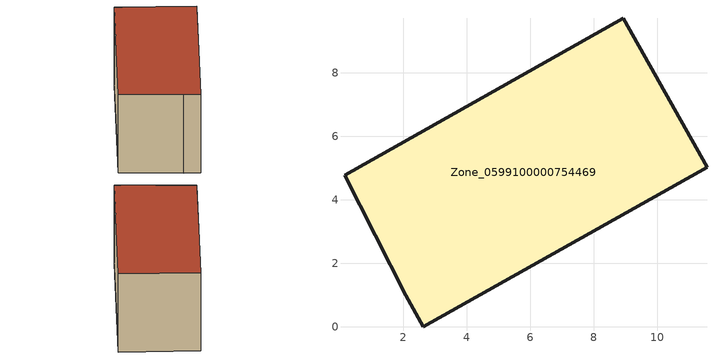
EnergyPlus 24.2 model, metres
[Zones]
Zone_0599100000754469
 floor ground (C_G): 0.14,4.77 8.93,9.72 11.57,5.02 2.63,0 2.08,0.99 z0.49
 wall outside (C_F): 2.63,0 11.57,5.02 8.93,9.72 0.14,4.77 2.08,0.99 2.63,0 z0.49:6.67
 roof outside (C_R): 11.57,5.02 8.93,9.72 0.14,4.77 2.08,0.99 2.63,0 z6.67
[BUILDING]
Pand.0599100000754469: North Axis=0; Terrain=City; Loads Convergence Tolerance Value=0.04; Temperature Convergence Tolerance Value=0.4; Solar Distribution=FullExterior; Maximum Number of Warmup Days=25; Minimum Number of Warmup Days=1
[Site:Location]
Rotterdam.The.Hague.AP_ZH_NLD Design_Conditions: Latitude=51.96; Longitude=4.45; Time Zone=1; Elevation=-4.5
[SITE:GROUNDTEMPERATURE:BUILDINGSURFACE]
18, 18, 18, 18, 18, 18, 18, 18, 18, 18, 18, 18
[MATERIAL] Thermal Absorptance=0.9; Solar Absorptance=0.7; Visible Absorptance=0.7
Name | Roughness | Thickness | Conductivity | Density | Specific Heat
G.TI.2006-2014 | MediumSmooth | 0.15 | 0.06 | 540 | 1210
F.TI.2006-2014 | Rough | 0.3 | 0.12 | 1920 | 840
R.TI.2006-2014 | MediumRough | 0.2 | 0.08 | 1500 | 1000
[CONSTRUCTION]
C_G: G.TI.2006-2014
C_F: F.TI.2006-2014
C_R: R.TI.2006-2014
[ZONE]
Zone_0599100000754469: Type=1; Multiplier=1; Ceiling Height=Autocalculate; Volume=Autocalculate; Floor Area=autocalculate; Part of Total Floor Area=Yes
[ZONEINFILTRATION:DESIGNFLOWRATE]
Infil_Zone_0599100000754469: Zone or ZoneList or Space or SpaceList=Zone_0599100000754469; Schedule=AlwaysOn; Design Flow Rate Calculation Method=Flow/Area; Flow Rate per Floor Area=0.0015; Constant Term Coefficient=1; Temperature Term Coefficient=0; Velocity Term Coefficient=0; Velocity Squared Term Coefficient=0
[HVACTEMPLATE:ZONE:IDEALLOADSAIRSYSTEM]
Zone_0599100000754469: Maximum Heating Supply Air Temperature=50; Minimum Cooling Supply Air Temperature=13; Maximum Heating Supply Air Humidity Ratio=0.0156; Minimum Cooling Supply Air Humidity Ratio=0.0077; Heating Limit=NoLimit; Cooling Limit=NoLimit; Dehumidification Control Type=ConstantSensibleHeatRatio; Cooling Sensible Heat Ratio=0.7; Dehumidification Setpoint=60; Humidification Control Type=None; Humidification Setpoint=30; Outdoor Air Method=None; Outdoor Air Flow Rate per Person=0.00944; Outdoor Air Flow Rate per Zone Floor Area=0; Outdoor Air Flow Rate per Zone=0; Demand Controlled Ventilation Type=None; Outdoor Air Economizer Type=NoEconomizer; Heat Recovery Type=None; Sensible Heat Recovery Effectiveness=0.7; Latent Heat Recovery Effectiveness=0.65
[ZONECONTROL:THERMOSTAT]
ThermostatControl_Zone_0599100000754469: Zone or ZoneList=Zone_0599100000754469; Control Type Schedule=DualSetpointControlType; Control 1=Thermostat_Zone_0599100000754469; Temperature Difference Between Cutout And Setpoint=0
[THERMOSTATSETPOINT:DUALSETPOINT]
Thermostat_Zone_0599100000754469: Heating Setpoint Temperature Schedule=HeatingSetpoint_Zone_0599100000754469; Cooling Setpoint Temperature Schedule=CoolingSetpoint_Zone_0599100000754469
[SCHEDULE:COMPACT]
HeatingSetpoint_Zone_0599100000754469: Through: 12/31, For: AllDays, Until: 24:00, 21
CoolingSetpoint_Zone_0599100000754469: Through: 12/31, For: AllDays, Until: 24:00, 24
DualSetpointControlType: Through: 12/31, For: AllDays, Until: 24:00, 4
AlwaysOn: Through: 12/31, For: AllDays, Until: 24:00, 1
